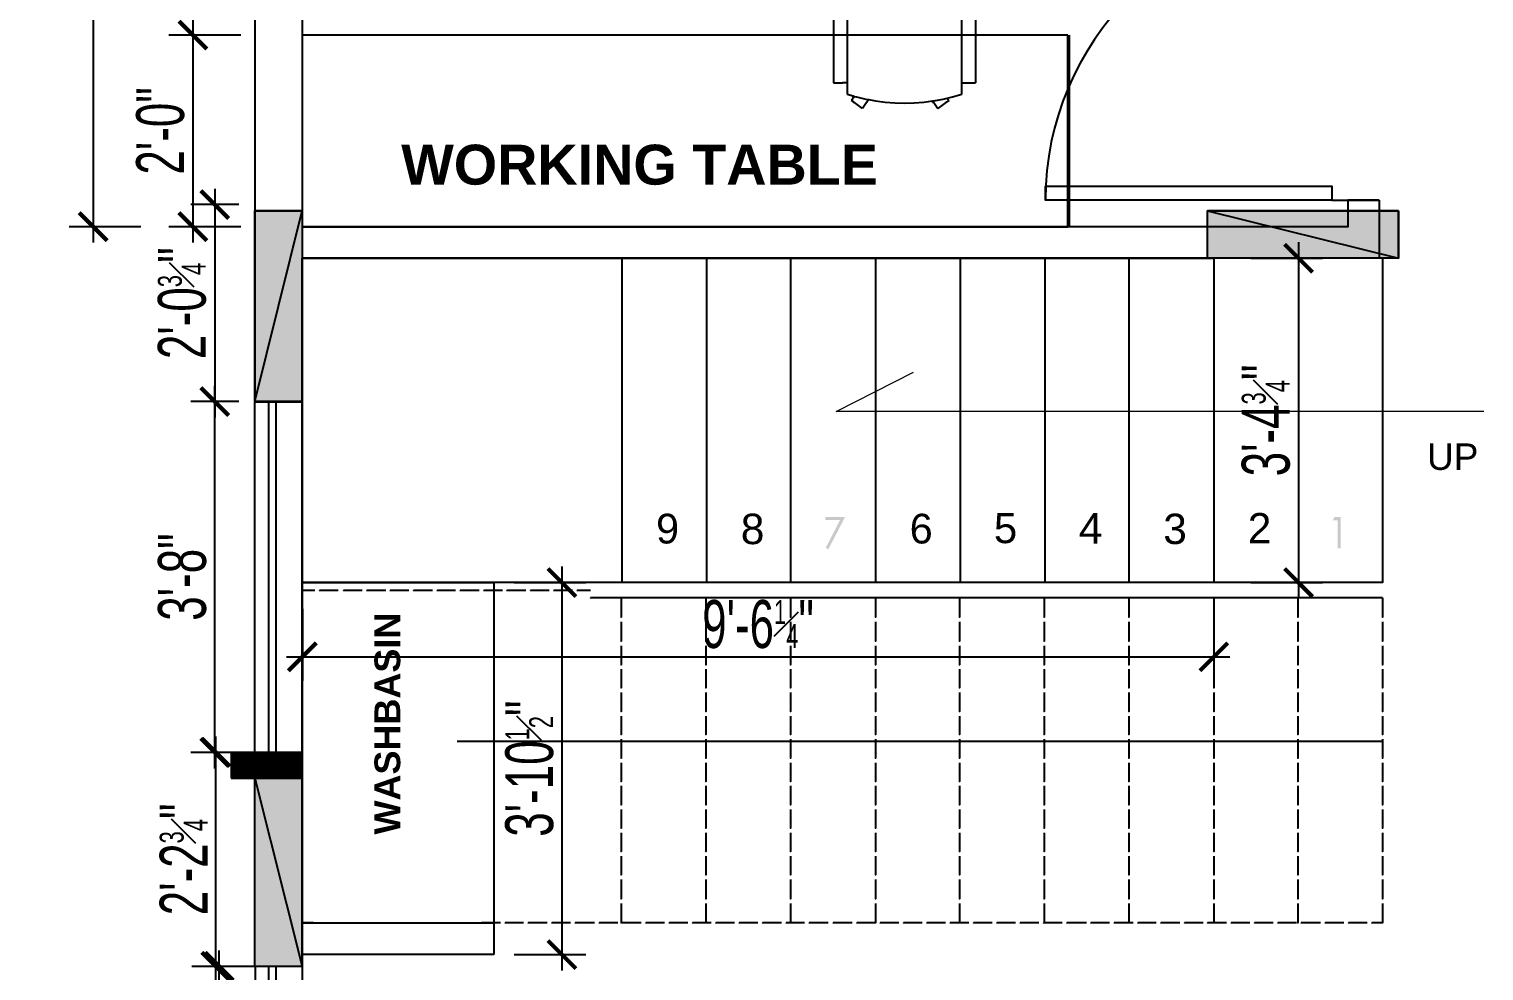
# Model space of a CAD drawing. Header units: feet. Extents: x 2272 to 4893, y 337 to 2916.
# Drawn here: x 2857.4 to 3039.7, y 2352.2 to 2470.2 of the extents above; entities that cross this region are included whole.
import ezdxf

# ---------------------------------------------------------------- set-up
doc = ezdxf.new("R2010")
doc.units = ezdxf.units.FT
doc.layers.add('A-hatch', color=251, linetype='Continuous', lineweight=0)
for name, color, linetype in [('BNE_COPPER PIPE', 3, 'Continuous'), ('Door', 15, 'Continuous'), ('Edges', 7, 'Continuous')]:
    doc.layers.add(name, color=color, linetype=linetype)
doc.styles.add('Arial$001', font='arial.ttf', dxfattribs={"height": 2.98458})
doc.styles.add('For DIM', font='ARIALN.TTF', dxfattribs={"width": 0.8})
doc.styles.get("Standard").update_dxf_attribs({"font": 'arial.ttf'})
doc.dimstyles.new('wor dim1', dxfattribs={"dimtxt": 6, "dimasz": 3.5, "dimexe": 3, "dimexo": 2, "dimgap": 1, "dimtad": 1, "dimzin": 3, "dimdsep": 46, "dimlunit": 4, "dimtxsty": 'For DIM', "dimblk1": 'ARCHTICK', "dimblk2": 'ARCHTICK', "dimsah": 1, "dimcen": 0.0625, "dimdle": 2, "dimclrd": 8, "dimclre": 8, "dimclrt": 4, "dimadec": 0, "dimazin": 0, "dimtfac": 0.5, "dimtofl": 0, "dimtmove": 2, "dimatfit": 3, "dimldrblk": 'ARCHTICK', "dimfxl": 6, "dimfxlon": 1, "dimfrac": 1, "dimtolj": 1, "dimtzin": 1, "dimlwe": -1, "dimarcsym": 0})

# ---------------------------------------------------------------- blocks, each defined once
blk = doc.blocks.new('_ARCHTICK')
at = {"color": 0, "linetype": 'ByBlock', "ltscale": 0.5, "const_width": 0.15}
blk.add_lwpolyline([(-0.5, -0.5), (0.5, 0.5)], dxfattribs=at)
blk = doc.blocks.new('*D56')
at = {"layer": 'BNE_COPPER PIPE', "color": 8, "ltscale": 2, "transparency": 16777216}
for p, q in [((2891.66, 2471.43), (2891.66, 2480.42)), ((2987.59, 2471.43), (2987.59, 2480.42))]:
    blk.add_line(p, q, dxfattribs=at)
at = {"layer": 'BNE_COPPER PIPE', "color": 8, "lineweight": -2, "ltscale": 2, "transparency": 16777216}
blk.add_line((2889.66, 2477.42), (2989.59, 2477.42), dxfattribs=at)
at = {"layer": 'Defpoints', "color": 0, "ltscale": 2, "transparency": 16777216}
for p in [(2987.59, 2477.42), (2891.66, 2469.43), (2987.59, 2469.43)]:
    blk.add_point(p, dxfattribs=at)
at = {"layer": 'BNE_COPPER PIPE', "color": 8, "lineweight": -2, "ltscale": 2, "transparency": 16777216, "xscale": 3.5, "yscale": 3.5, "zscale": 3.5, "rotation": 180}
blk.add_blockref('_ARCHTICK', (2891.66, 2477.42), dxfattribs=at)
at = {"layer": 'BNE_COPPER PIPE', "color": 8, "lineweight": -2, "ltscale": 2, "transparency": 16777216, "xscale": 3.5, "yscale": 3.5, "zscale": 3.5}
blk.add_blockref('_ARCHTICK', (2987.59, 2477.42), dxfattribs=at)
at = {"layer": 'BNE_COPPER PIPE', "color": 0, "lineweight": -3, "ltscale": 2, "transparency": 16777216, "insert": (2939.62, 2481.48), "char_height": 6, "attachment_point": 5, "style": 'For DIM'}
blk.add_mtext('\\A1;8\'-0"', dxfattribs=at)
blk = doc.blocks.new('ARCHTICK')
at = {"color": 0, "const_width": 0.15}
blk.add_lwpolyline([(-0.5, -0.5), (0.5, 0.5)], dxfattribs=at)
blk = doc.blocks.new('*D57')
at = {"layer": 'BNE_COPPER PIPE', "color": 8, "ltscale": 2, "transparency": 16777216}
for p, q in [((2891.66, 2397.54), (2891.66, 2388.54)), ((3005.88, 2397.54), (3005.88, 2388.54))]:
    blk.add_line(p, q, dxfattribs=at)
at = {"layer": 'BNE_COPPER PIPE', "color": 8, "lineweight": -2, "ltscale": 2, "transparency": 16777216}
blk.add_line((2889.66, 2391.54), (3007.88, 2391.54), dxfattribs=at)
at = {"layer": 'Defpoints', "color": 0, "ltscale": 2, "transparency": 16777216}
for p in [(2891.66, 2400.84), (3005.88, 2400.84), (3005.88, 2391.54)]:
    blk.add_point(p, dxfattribs=at)
at = {"layer": 'BNE_COPPER PIPE', "color": 8, "lineweight": -2, "ltscale": 2, "transparency": 16777216, "xscale": 3.5, "yscale": 3.5, "zscale": 3.5, "rotation": 180}
blk.add_blockref('_ARCHTICK', (2891.66, 2391.54), dxfattribs=at)
at = {"layer": 'BNE_COPPER PIPE', "color": 8, "lineweight": -2, "ltscale": 2, "transparency": 16777216, "xscale": 3.5, "yscale": 3.5, "zscale": 3.5}
blk.add_blockref('_ARCHTICK', (3005.88, 2391.54), dxfattribs=at)
at = {"layer": 'BNE_COPPER PIPE', "color": 0, "lineweight": -3, "ltscale": 2, "transparency": 16777216, "insert": (2948.77, 2395.61), "char_height": 6, "attachment_point": 5, "style": 'For DIM'}
blk.add_mtext('\\A1;9\'-6{\\H0.5x;\\S1#4;}"', dxfattribs=at)
blk = doc.blocks.new('*D58')
at = {"layer": 'BNE_COPPER PIPE', "color": 8, "lineweight": -2, "ltscale": 2, "transparency": 16777216}
blk.add_line((3016.5, 2443.48), (3016.5, 2398.84), dxfattribs=at)
at = {"layer": 'BNE_COPPER PIPE', "color": 8, "ltscale": 2, "transparency": 16777216}
for p, q in [((3010.5, 2441.48), (3019.5, 2441.48)), ((3010.5, 2400.84), (3019.5, 2400.84))]:
    blk.add_line(p, q, dxfattribs=at)
at = {"layer": 'Defpoints', "color": 0, "ltscale": 2, "transparency": 16777216}
for p in [(3005.88, 2441.48), (3005.88, 2400.84), (3016.5, 2400.84)]:
    blk.add_point(p, dxfattribs=at)
at = {"layer": 'BNE_COPPER PIPE', "color": 8, "lineweight": -2, "ltscale": 2, "transparency": 16777216, "xscale": 3.5, "yscale": 3.5, "zscale": 3.5}
for p, rotation in [((3016.5, 2441.48), 90), ((3016.5, 2400.84), 270)]:
    blk.add_blockref('_ARCHTICK', p, dxfattribs=dict(at, rotation=rotation))
at = {"layer": 'BNE_COPPER PIPE', "color": 0, "lineweight": -3, "ltscale": 2, "transparency": 16777216, "insert": (3012.42, 2421.16), "char_height": 6, "attachment_point": 5, "rotation": 90, "style": 'For DIM'}
blk.add_mtext('\\A1;3\'-4{\\H0.5x;\\S3#4;}"', dxfattribs=at)
blk = doc.blocks.new('*D59')
at = {"layer": 'BNE_COPPER PIPE', "color": 8, "lineweight": -2, "ltscale": 2, "transparency": 16777216}
blk.add_line((2924.19, 2402.84), (2924.19, 2352.24), dxfattribs=at)
at = {"layer": 'BNE_COPPER PIPE', "color": 8, "ltscale": 2, "transparency": 16777216}
for p, q in [((2918.19, 2400.84), (2927.19, 2400.84)), ((2918.19, 2354.24), (2927.19, 2354.24))]:
    blk.add_line(p, q, dxfattribs=at)
at = {"layer": 'Defpoints', "color": 0, "ltscale": 2, "transparency": 16777216}
for p in [(2915.66, 2400.84), (2915.66, 2354.24), (2924.19, 2354.24)]:
    blk.add_point(p, dxfattribs=at)
at = {"layer": 'BNE_COPPER PIPE', "color": 8, "lineweight": -2, "ltscale": 2, "transparency": 16777216, "xscale": 3.5, "yscale": 3.5, "zscale": 3.5}
for p, rotation in [((2924.19, 2400.84), 90), ((2924.19, 2354.24), 270)]:
    blk.add_blockref('_ARCHTICK', p, dxfattribs=dict(at, rotation=rotation))
at = {"layer": 'BNE_COPPER PIPE', "color": 0, "lineweight": -3, "ltscale": 2, "transparency": 16777216, "insert": (2920.13, 2377.54), "char_height": 6, "attachment_point": 5, "rotation": 90, "style": 'For DIM'}
blk.add_mtext('\\A1;3\'-10{\\H0.5x;\\S1#2;}"', dxfattribs=at)
blk = doc.blocks.new('*D66')
at = {"layer": 'BNE_COPPER PIPE', "color": 8, "lineweight": -2, "ltscale": 2, "transparency": 16777216}
blk.add_line((2877.94, 2471.43), (2877.94, 2443.43), dxfattribs=at)
at = {"layer": 'BNE_COPPER PIPE', "color": 8, "ltscale": 2, "transparency": 16777216}
for p, q in [((2883.94, 2469.43), (2874.94, 2469.43)), ((2883.94, 2445.43), (2874.94, 2445.43))]:
    blk.add_line(p, q, dxfattribs=at)
at = {"layer": 'Defpoints', "color": 0, "ltscale": 2, "transparency": 16777216}
for p in [(2891.66, 2469.43), (2877.94, 2445.43), (2891.66, 2445.43)]:
    blk.add_point(p, dxfattribs=at)
at = {"layer": 'BNE_COPPER PIPE', "color": 8, "lineweight": -2, "ltscale": 2, "transparency": 16777216, "xscale": 3.5, "yscale": 3.5, "zscale": 3.5}
for p, rotation in [((2877.94, 2469.43), 90), ((2877.94, 2445.43), 270)]:
    blk.add_blockref('_ARCHTICK', p, dxfattribs=dict(at, rotation=rotation))
at = {"layer": 'BNE_COPPER PIPE', "color": 0, "ltscale": 2, "transparency": 16777216, "insert": (2873.88, 2457.43), "char_height": 6, "attachment_point": 5, "rotation": 90, "style": 'For DIM'}
blk.add_mtext('\\A1;2\'-0"', dxfattribs=at)
blk = doc.blocks.new('*D72')
at = {"layer": 'BNE_COPPER PIPE', "color": 8, "lineweight": -2, "ltscale": 2, "transparency": 16777216}
blk.add_line((2865.44, 2577.2), (2865.44, 2443.43), dxfattribs=at)
at = {"layer": 'BNE_COPPER PIPE', "color": 8, "ltscale": 2, "transparency": 16777216}
for p, q in [((2871.44, 2575.2), (2862.44, 2575.2)), ((2871.44, 2445.43), (2862.44, 2445.43))]:
    blk.add_line(p, q, dxfattribs=at)
at = {"layer": 'Defpoints', "color": 0, "ltscale": 2, "transparency": 16777216}
for p in [(2891.72, 2575.2), (2865.44, 2445.43), (2891.66, 2445.43)]:
    blk.add_point(p, dxfattribs=at)
at = {"layer": 'BNE_COPPER PIPE', "color": 8, "lineweight": -2, "ltscale": 2, "transparency": 16777216, "xscale": 3.5, "yscale": 3.5, "zscale": 3.5}
for p, rotation in [((2865.44, 2575.2), 90), ((2865.44, 2445.43), 270)]:
    blk.add_blockref('_ARCHTICK', p, dxfattribs=dict(at, rotation=rotation))
at = {"layer": 'BNE_COPPER PIPE', "color": 0, "ltscale": 2, "transparency": 16777216, "insert": (2861.36, 2510.32), "char_height": 6, "attachment_point": 5, "rotation": 90, "style": 'For DIM'}
blk.add_mtext('\\A1;10\'-9{\\H0.5x;\\S3#4;}"', dxfattribs=at)
blk = doc.blocks.new('*D81')
at = {"layer": 'BNE_COPPER PIPE', "color": 8, "lineweight": -2, "ltscale": 2, "transparency": 16777216}
blk.add_line((2881.24, 2302.78), (2881.24, 2354.76), dxfattribs=at)
at = {"layer": 'BNE_COPPER PIPE', "color": 8, "ltscale": 2, "transparency": 16777216}
for p, q in [((2887.24, 2352.76), (2878.24, 2352.76)), ((2887.24, 2304.78), (2878.24, 2304.78))]:
    blk.add_line(p, q, dxfattribs=at)
at = {"layer": 'Defpoints', "color": 0, "ltscale": 2, "transparency": 16777216}
for p in [(2881.24, 2352.76), (2891.66, 2352.76), (2891.66, 2304.78)]:
    blk.add_point(p, dxfattribs=at)
at = {"layer": 'BNE_COPPER PIPE', "color": 8, "lineweight": -2, "ltscale": 2, "transparency": 16777216, "xscale": 3.5, "yscale": 3.5, "zscale": 3.5}
for p, rotation in [((2881.24, 2352.76), 90), ((2881.24, 2304.78), 270)]:
    blk.add_blockref('_ARCHTICK', p, dxfattribs=dict(at, rotation=rotation))
at = {"layer": 'BNE_COPPER PIPE', "color": 0, "ltscale": 2, "transparency": 16777216, "insert": (2877.18, 2328.77), "char_height": 6, "attachment_point": 5, "rotation": 90, "style": 'For DIM'}
blk.add_mtext('\\A1;4\'-0"', dxfattribs=at)
blk = doc.blocks.new('*D82')
at = {"layer": 'BNE_COPPER PIPE', "color": 8, "lineweight": -2, "ltscale": 2, "transparency": 16777216}
blk.add_line((2880.82, 2350.76), (2880.82, 2381.57), dxfattribs=at)
at = {"layer": 'BNE_COPPER PIPE', "color": 8, "ltscale": 2, "transparency": 16777216}
for p, q in [((2883.71, 2379.57), (2877.82, 2379.57)), ((2883.71, 2352.76), (2877.82, 2352.76))]:
    blk.add_line(p, q, dxfattribs=at)
at = {"layer": 'Defpoints', "color": 0, "ltscale": 2, "transparency": 16777216}
for p in [(2880.82, 2379.57), (2885.71, 2379.57), (2885.71, 2352.76)]:
    blk.add_point(p, dxfattribs=at)
at = {"layer": 'BNE_COPPER PIPE', "color": 8, "lineweight": -2, "ltscale": 2, "transparency": 16777216, "xscale": 3.5, "yscale": 3.5, "zscale": 3.5}
for p, rotation in [((2880.82, 2379.57), 90), ((2880.82, 2352.76), 270)]:
    blk.add_blockref('_ARCHTICK', p, dxfattribs=dict(at, rotation=rotation))
at = {"layer": 'BNE_COPPER PIPE', "color": 0, "ltscale": 2, "transparency": 16777216, "insert": (2876.79, 2366.17), "char_height": 6, "attachment_point": 5, "rotation": 90, "style": 'For DIM'}
blk.add_mtext('\\A1;2\'-2{\\H0.5x;\\S3#4;}"', dxfattribs=at)
blk = doc.blocks.new('*D83')
at = {"layer": 'BNE_COPPER PIPE', "color": 8, "lineweight": -2, "ltscale": 2, "transparency": 16777216}
blk.add_line((2880.68, 2377.57), (2880.68, 2425.51), dxfattribs=at)
at = {"layer": 'BNE_COPPER PIPE', "color": 8, "ltscale": 2, "transparency": 16777216}
for p, q in [((2883.71, 2423.51), (2877.68, 2423.51)), ((2883.71, 2379.57), (2877.68, 2379.57))]:
    blk.add_line(p, q, dxfattribs=at)
at = {"layer": 'Defpoints', "color": 0, "ltscale": 2, "transparency": 16777216}
for p in [(2880.68, 2423.51), (2885.71, 2423.51), (2885.71, 2379.57)]:
    blk.add_point(p, dxfattribs=at)
at = {"layer": 'BNE_COPPER PIPE', "color": 8, "lineweight": -2, "ltscale": 2, "transparency": 16777216, "xscale": 3.5, "yscale": 3.5, "zscale": 3.5}
for p, rotation in [((2880.68, 2423.51), 90), ((2880.68, 2379.57), 270)]:
    blk.add_blockref('_ARCHTICK', p, dxfattribs=dict(at, rotation=rotation))
at = {"layer": 'BNE_COPPER PIPE', "color": 0, "ltscale": 2, "transparency": 16777216, "insert": (2876.62, 2401.54), "char_height": 6, "attachment_point": 5, "rotation": 90, "style": 'For DIM'}
blk.add_mtext('\\A1;3\'-8"', dxfattribs=at)
blk = doc.blocks.new('*D84')
at = {"layer": 'BNE_COPPER PIPE', "color": 8, "lineweight": -2, "ltscale": 2, "transparency": 16777216}
blk.add_line((2880.68, 2450.19), (2880.68, 2421.51), dxfattribs=at)
at = {"layer": 'BNE_COPPER PIPE', "color": 8, "ltscale": 2, "transparency": 16777216}
for p, q in [((2883.71, 2448.19), (2877.68, 2448.19)), ((2883.71, 2423.51), (2877.68, 2423.51))]:
    blk.add_line(p, q, dxfattribs=at)
at = {"layer": 'Defpoints', "color": 0, "ltscale": 2, "transparency": 16777216}
for p in [(2885.71, 2448.19), (2880.68, 2423.51), (2885.71, 2423.51)]:
    blk.add_point(p, dxfattribs=at)
at = {"layer": 'BNE_COPPER PIPE', "color": 8, "lineweight": -2, "ltscale": 2, "transparency": 16777216, "xscale": 3.5, "yscale": 3.5, "zscale": 3.5}
for p, rotation in [((2880.68, 2448.19), 90), ((2880.68, 2423.51), 270)]:
    blk.add_blockref('_ARCHTICK', p, dxfattribs=dict(at, rotation=rotation))
at = {"layer": 'BNE_COPPER PIPE', "color": 0, "ltscale": 2, "transparency": 16777216, "insert": (2876.6, 2435.85), "char_height": 6, "attachment_point": 5, "rotation": 90, "style": 'For DIM'}
blk.add_mtext('\\A1;2\'-0{\\H0.5x;\\S3#4;}"', dxfattribs=at)
blk = doc.blocks.new('Office Chair pl')
at = {"layer": 'Edges'}
for p, q in [((43.6, 69.73), (47.76, 69.85)), ((47.76, 69.85), (51.93, 69.95)), ((51.93, 69.95), (56.1, 70.01)), ((56.1, 70.01), (60.27, 70.05)), ((60.27, 70.05), (64.44, 70.07)), ((64.44, 70.07), (68.61, 70.05)), ((68.61, 70.05), (72.79, 70.01)), ((72.79, 70.01), (76.96, 69.95)), ((76.96, 69.95), (81.12, 69.85)), ((81.12, 69.85), (85.28, 69.73)), ((39.44, 69.58), (43.6, 69.73)), ((39.44, 62.32), (39.44, 69.58)), ((85.28, 69.73), (89.44, 69.58)), ((89.44, 62.32), (89.44, 69.58)), ((39.44, 62.32), (43.6, 62.46)), ((39.44, 62.32), (39.44, 54.06)), ((43.6, 62.46), (47.76, 62.59)), ((47.76, 62.59), (51.93, 62.68)), ((51.93, 62.68), (56.1, 62.75)), ((56.1, 62.75), (60.27, 62.79)), ((60.27, 62.79), (64.44, 62.8)), ((64.44, 62.8), (68.61, 62.79)), ((68.61, 62.79), (72.79, 62.75)), ((72.79, 62.75), (76.96, 62.68)), ((76.96, 62.68), (81.12, 62.59)), ((81.12, 62.59), (85.28, 62.46)), ((85.28, 62.46), (89.44, 62.32)), ((89.44, 54.06), (89.44, 62.32)), ((37.44, 54.02), (33.44, 54.02)), ((33.44, 54.02), (33.44, 43.81)), ((37.44, 54.06), (37.44, 54.02)), ((39.44, 54.06), (37.44, 54.06)), ((39.44, 54.02), (37.44, 54.02)), ((39.44, 54.06), (39.44, 54.02)), ((39.44, 51.01), (39.44, 54.02)), ((39.44, 51.01), (89.44, 51.01)), ((39.44, 51.01), (39.44, 14.02)), ((89.44, 54.02), (89.44, 54.06)), ((89.44, 54.06), (91.44, 54.06)), ((89.44, 54.02), (91.44, 54.02)), ((89.44, 51.01), (89.44, 54.02)), ((89.44, 14.02), (89.44, 51.01)), ((91.44, 54.02), (91.44, 54.06)), ((91.44, 54.02), (95.44, 54.02)), ((95.44, 54.02), (95.44, 14.02)), ((33.44, 43.81), (33.44, 43.06)), ((33.44, 43.06), (33.44, 36.88)), ((33.44, 36.88), (33.44, 14.02)), ((33.44, 14.02), (37.44, 14.02)), ((37.44, 14.02), (37.44, 13.99)), ((39.44, 14.02), (37.44, 14.02)), ((39.44, 13.99), (37.44, 13.99)), ((39.44, 14.02), (39.44, 13.99)), ((39.44, 13.99), (39.44, 9.02)), ((89.44, 14.02), (91.44, 14.02)), ((89.44, 13.99), (89.44, 14.02)), ((89.44, 9.02), (89.44, 13.99)), ((89.44, 13.99), (91.44, 13.99)), ((91.44, 14.02), (91.44, 13.99)), ((91.44, 14.02), (95.44, 14.02)), ((39.44, 9.02), (42.05, 8.28)), ((42.05, 7.28), (41.35, 6.32)), ((42.05, 8.28), (42.65, 8.11)), ((42.05, 7.28), (42.05, 8.28)), ((42.65, 8.11), (42.05, 7.28)), ((42.65, 8.11), (43.51, 7.86)), ((43.51, 7.86), (47.63, 6.91)), ((47.63, 6.91), (48.88, 6.69)), ((48.88, 6.69), (48.05, 5.54)), ((48.88, 6.69), (51.8, 6.17)), ((77.09, 6.17), (81.25, 6.91)), ((81.25, 6.91), (83.04, 7.33)), ((83.04, 7.33), (85.37, 7.86)), ((83.04, 7.33), (83.77, 6.32)), ((85.37, 7.86), (89.44, 9.02)), ((42.05, 5.8), (41.35, 6.32)), ((42.65, 5.37), (42.05, 5.8)), ((42.05, 5.8), (42.05, 5.37)), ((42.65, 5.37), (42.05, 5.37)), ((46.1, 2.86), (42.65, 5.37)), ((47.92, 5.37), (46.1, 2.86)), ((48.05, 5.54), (47.92, 5.37)), ((48.05, 5.37), (47.92, 5.37)), ((48.05, 5.54), (48.05, 5.37)), ((51.8, 6.17), (55.99, 5.64)), ((55.99, 5.64), (60.21, 5.32)), ((60.21, 5.32), (64.44, 5.21)), ((64.44, 5.21), (68.67, 5.32)), ((68.67, 5.32), (72.89, 5.64)), ((72.89, 5.64), (76.65, 6.11)), ((76.65, 6.11), (77.09, 6.17)), ((76.65, 6.11), (76.69, 6.06)), ((76.69, 6.06), (77.2, 5.37)), ((76.69, 6.06), (76.69, 5.37)), ((77.2, 5.37), (76.69, 5.37)), ((77.2, 5.37), (79.02, 2.86)), ((82.47, 5.37), (79.02, 2.86)), ((82.69, 5.53), (82.47, 5.37)), ((82.69, 5.37), (82.47, 5.37)), ((83.77, 6.32), (82.69, 5.53)), ((82.69, 5.53), (82.69, 5.37))]:
    blk.add_line(p, q, dxfattribs=at)

msp = doc.modelspace()

# ---------------------------------------------------------------- hatches: boundary and pattern name
at = {"true_color": 0x4d4d4d, "transparency": 33554687}
h = msp.add_hatch(color=251, dxfattribs=at)
h.paths.add_polyline_path([(2885.713, 2447.422), (2885.713, 2423.511), (2891.658, 2447.422)])
h.paths.add_polyline_path([(2885.713, 2423.511), (2891.658, 2447.422), (2891.658, 2423.511)])
h = msp.add_hatch(color=251, dxfattribs=at)
h.paths.add_polyline_path([(3029.043, 2447.422), (3005.1, 2447.422), (3029.043, 2441.477)])
h.paths.add_polyline_path([(3005.1, 2447.422), (3029.043, 2441.477), (3005.1, 2441.477)])
at = {"true_color": 0x000007, "transparency": 33554687}
for points in [[(2957.182, 2409.041), (2959.664, 2409.041), (2957.574, 2405.024), (2957.247, 2405.187), (2959.044, 2408.682), (2957.182, 2408.682)], [(3021.008, 2409.041), (3021.792, 2409.041), (3021.792, 2405.122), (3021.4, 2405.122), (3021.4, 2408.649), (3020.779, 2408.649)]]:
    msp.add_hatch(color=7, dxfattribs=at).paths.add_polyline_path(points)
at = {"true_color": 0x4d4d4d, "transparency": 33554687}
h = msp.add_hatch(color=251, dxfattribs=at)
h.paths.add_polyline_path([(2891.658, 2376.344), (2885.713, 2376.344), (2891.658, 2352.761)])
h.paths.add_polyline_path([(2885.713, 2376.344), (2891.658, 2352.761), (2885.713, 2352.761)])
at = {"layer": 'A-hatch', "ltscale": 2, "true_color": 0xf8d731, "transparency": 33554687}
h = msp.add_hatch(dxfattribs=at)
h.set_pattern_fill('ANSI31', color=40)
h.set_pattern_definition([(45, (-24857.4648, 116440.76999), (-0.08838834765, 0.08838834765), [])])
h.paths.add_polyline_path([(2882.738, 2376.344), (2891.658, 2376.344), (2891.658, 2379.57), (2882.738, 2379.57)])

# ---------------------------------------------------------------- linework, layer by layer
at = {"color": 253, "linetype": 'Continuous', "lineweight": -2, "true_color": 0x999999, "transparency": 33554687}
for points in [[(2885.713, 2472.932), (2885.713, 2423.446), (2885.713, 2423.446)], [(2891.658, 2472.932), (2891.658, 2445.429), (2891.658, 2445.429)], [(3020.681, 2448.761), (3026.593, 2448.761), (3026.593, 2448.761)], [(3026.593, 2448.761), (3022.674, 2448.761), (3022.674, 2448.761)], [(3022.674, 2448.761), (3022.674, 2445.429), (3022.674, 2445.429)], [(3026.593, 2448.761), (3026.593, 2441.477), (3026.593, 2441.477)], [(3022.674, 2445.429), (2891.658, 2445.429), (2891.658, 2445.429)], [(2891.658, 2441.477), (2891.658, 2423.446), (2891.658, 2423.446)], [(3026.593, 2441.477), (2891.658, 2441.477), (2891.658, 2441.477)], [(2931.704, 2441.477), (2931.704, 2400.843), (2931.704, 2400.843)], [(2942.32, 2441.477), (2942.32, 2400.843), (2942.32, 2400.843)], [(2952.838, 2441.477), (2952.838, 2400.843), (2952.838, 2400.843)], [(2963.486, 2441.477), (2963.486, 2400.843), (2963.486, 2400.843)], [(2974.102, 2441.477), (2974.102, 2400.843), (2974.102, 2400.843)], [(2984.718, 2441.477), (2984.718, 2400.843), (2984.718, 2400.843)], [(2995.236, 2441.477), (2995.236, 2400.843), (2995.236, 2400.843)], [(3005.884, 2441.477), (3005.884, 2400.843), (3005.884, 2400.843)], [(3016.5, 2441.477), (3016.5, 2400.843), (3016.5, 2400.843)], [(3027.018, 2441.477), (3027.018, 2400.843), (3027.018, 2400.843)], [(2885.713, 2376.344), (2885.713, 2423.446), (2885.713, 2423.446)], [(2887.477, 2376.344), (2887.477, 2423.446), (2887.477, 2423.446)], [(2888.391, 2376.344), (2888.391, 2423.446), (2888.391, 2423.446)], [(2891.658, 2423.446), (2891.658, 2376.344), (2891.658, 2376.344)], [(2893.226, 2399.863), (2891.658, 2399.863), (2891.658, 2399.863)], [(2896.165, 2399.863), (2893.814, 2399.863), (2893.814, 2399.863)], [(2899.17, 2399.863), (2896.819, 2399.863), (2896.819, 2399.863)], [(2902.11, 2399.863), (2899.758, 2399.863), (2899.758, 2399.863)], [(2905.017, 2399.863), (2902.666, 2399.863), (2902.666, 2399.863)], [(2907.957, 2399.863), (2905.605, 2399.863), (2905.605, 2399.863)], [(2910.864, 2399.863), (2908.545, 2399.863), (2908.545, 2399.863)], [(2913.804, 2399.863), (2911.452, 2399.863), (2911.452, 2399.863)], [(2916.744, 2399.863), (2914.392, 2399.863), (2914.392, 2399.863)], [(2919.651, 2399.863), (2917.299, 2399.863), (2917.299, 2399.863)], [(2922.591, 2399.863), (2920.239, 2399.863), (2920.239, 2399.863)], [(2925.498, 2399.863), (2923.179, 2399.863), (2923.179, 2399.863)], [(2927.752, 2399.863), (2926.086, 2399.863), (2926.086, 2399.863)], [(3027.018, 2400.843), (2931.704, 2400.843), (2931.704, 2400.843)], [(3027.018, 2398.915), (2927.752, 2398.915), (2927.752, 2398.915)], [(2931.606, 2398.915), (2931.606, 2396.498), (2931.606, 2396.498)], [(2942.222, 2398.915), (2942.222, 2396.498), (2942.222, 2396.498)], [(2952.838, 2398.915), (2952.838, 2396.498), (2952.838, 2396.498)], [(2963.486, 2398.915), (2963.486, 2396.498), (2963.486, 2396.498)], [(2974.004, 2398.915), (2974.004, 2396.498), (2974.004, 2396.498)], [(2984.62, 2398.915), (2984.62, 2396.498), (2984.62, 2396.498)], [(2995.236, 2398.915), (2995.236, 2396.498), (2995.236, 2396.498)], [(3005.884, 2398.915), (3005.884, 2396.498), (3005.884, 2396.498)], [(3016.402, 2398.915), (3016.402, 2396.498), (3016.402, 2396.498)], [(3027.018, 2398.915), (3027.018, 2396.498), (3027.018, 2396.498)], [(2931.606, 2395.91), (2931.606, 2393.493), (2931.606, 2393.493)], [(2942.222, 2395.91), (2942.222, 2393.493), (2942.222, 2393.493)], [(2952.838, 2395.91), (2952.838, 2393.493), (2952.838, 2393.493)], [(2963.486, 2395.91), (2963.486, 2393.493), (2963.486, 2393.493)], [(2974.004, 2395.91), (2974.004, 2393.493), (2974.004, 2393.493)], [(2984.62, 2395.91), (2984.62, 2393.493), (2984.62, 2393.493)], [(2995.236, 2395.91), (2995.236, 2393.493), (2995.236, 2393.493)], [(3005.884, 2395.91), (3005.884, 2393.493), (3005.884, 2393.493)], [(3016.402, 2395.91), (3016.402, 2393.493), (3016.402, 2393.493)], [(3027.018, 2395.91), (3027.018, 2393.493), (3027.018, 2393.493)], [(2931.606, 2392.905), (2931.606, 2390.553), (2931.606, 2390.553)], [(2942.222, 2392.905), (2942.222, 2390.553), (2942.222, 2390.553)], [(2952.838, 2392.905), (2952.838, 2390.553), (2952.838, 2390.553)], [(2963.486, 2392.905), (2963.486, 2390.553), (2963.486, 2390.553)], [(2974.004, 2392.905), (2974.004, 2390.553), (2974.004, 2390.553)], [(2984.62, 2392.905), (2984.62, 2390.553), (2984.62, 2390.553)], [(2995.236, 2392.905), (2995.236, 2390.553), (2995.236, 2390.553)], [(3005.884, 2392.905), (3005.884, 2390.553), (3005.884, 2390.553)], [(3016.402, 2392.905), (3016.402, 2390.553), (3016.402, 2390.553)], [(3027.018, 2392.905), (3027.018, 2390.553), (3027.018, 2390.553)], [(2931.606, 2389.998), (2931.606, 2387.646), (2931.606, 2387.646)], [(2942.222, 2389.998), (2942.222, 2387.646), (2942.222, 2387.646)], [(2952.838, 2389.998), (2952.838, 2387.646), (2952.838, 2387.646)], [(2963.486, 2389.998), (2963.486, 2387.646), (2963.486, 2387.646)], [(2974.004, 2389.998), (2974.004, 2387.646), (2974.004, 2387.646)], [(2984.62, 2389.998), (2984.62, 2387.646), (2984.62, 2387.646)], [(2995.236, 2389.998), (2995.236, 2387.646), (2995.236, 2387.646)], [(3005.884, 2389.998), (3005.884, 2387.646), (3005.884, 2387.646)], [(3016.402, 2389.998), (3016.402, 2387.646), (3016.402, 2387.646)], [(3027.018, 2389.998), (3027.018, 2387.646), (3027.018, 2387.646)], [(2931.606, 2387.058), (2931.606, 2384.706), (2931.606, 2384.706)], [(2942.222, 2387.058), (2942.222, 2384.706), (2942.222, 2384.706)], [(2952.838, 2387.058), (2952.838, 2384.706), (2952.838, 2384.706)], [(2963.486, 2387.058), (2963.486, 2384.706), (2963.486, 2384.706)], [(2974.004, 2387.058), (2974.004, 2384.706), (2974.004, 2384.706)], [(2984.62, 2387.058), (2984.62, 2384.706), (2984.62, 2384.706)], [(2995.236, 2387.058), (2995.236, 2384.706), (2995.236, 2384.706)], [(3005.884, 2387.058), (3005.884, 2384.706), (3005.884, 2384.706)], [(3016.402, 2387.058), (3016.402, 2384.706), (3016.402, 2384.706)], [(3027.018, 2387.058), (3027.018, 2384.706), (3027.018, 2384.706)], [(2931.606, 2384.118), (2931.606, 2381.799), (2931.606, 2381.799)], [(2942.222, 2384.118), (2942.222, 2381.799), (2942.222, 2381.799)], [(2952.838, 2384.118), (2952.838, 2381.799), (2952.838, 2381.799)], [(2963.486, 2384.118), (2963.486, 2381.799), (2963.486, 2381.799)], [(2974.004, 2384.118), (2974.004, 2381.799), (2974.004, 2381.799)], [(2984.62, 2384.118), (2984.62, 2381.799), (2984.62, 2381.799)], [(2995.236, 2384.118), (2995.236, 2381.799), (2995.236, 2381.799)], [(3005.884, 2384.118), (3005.884, 2381.799), (3005.884, 2381.799)], [(3016.402, 2384.118), (3016.402, 2381.799), (3016.402, 2381.799)], [(3027.018, 2384.118), (3027.018, 2381.799), (3027.018, 2381.799)], [(3027.018, 2380.915), (2911.066, 2380.915)], [(2931.606, 2381.211), (2931.606, 2378.86), (2931.606, 2378.86)], [(2942.222, 2381.211), (2942.222, 2378.86), (2942.222, 2378.86)], [(2952.838, 2381.211), (2952.838, 2378.86), (2952.838, 2378.86)], [(2963.486, 2381.211), (2963.486, 2378.86), (2963.486, 2378.86)], [(2974.004, 2381.211), (2974.004, 2378.86), (2974.004, 2378.86)], [(2984.62, 2381.211), (2984.62, 2378.86), (2984.62, 2378.86)], [(2995.236, 2381.211), (2995.236, 2378.86), (2995.236, 2378.86)], [(3005.884, 2381.211), (3005.884, 2378.86), (3005.884, 2378.86)], [(3016.402, 2381.211), (3016.402, 2378.86), (3016.402, 2378.86)], [(3027.018, 2381.211), (3027.018, 2378.86), (3027.018, 2378.86)], [(2931.606, 2378.272), (2931.606, 2375.92), (2931.606, 2375.92)], [(2942.222, 2378.272), (2942.222, 2375.92), (2942.222, 2375.92)], [(2952.838, 2378.272), (2952.838, 2375.92), (2952.838, 2375.92)], [(2963.486, 2378.272), (2963.486, 2375.92), (2963.486, 2375.92)], [(2974.004, 2378.272), (2974.004, 2375.92), (2974.004, 2375.92)], [(2984.62, 2378.272), (2984.62, 2375.92), (2984.62, 2375.92)], [(2995.236, 2378.272), (2995.236, 2375.92), (2995.236, 2375.92)], [(3005.884, 2378.272), (3005.884, 2375.92), (3005.884, 2375.92)], [(3016.402, 2378.272), (3016.402, 2375.92), (3016.402, 2375.92)], [(3027.018, 2378.272), (3027.018, 2375.92), (3027.018, 2375.92)], [(2931.606, 2375.364), (2931.606, 2373.013), (2931.606, 2373.013)], [(2942.222, 2375.364), (2942.222, 2373.013), (2942.222, 2373.013)], [(2952.838, 2375.364), (2952.838, 2373.013), (2952.838, 2373.013)], [(2963.486, 2375.364), (2963.486, 2373.013), (2963.486, 2373.013)], [(2974.004, 2375.364), (2974.004, 2373.013), (2974.004, 2373.013)], [(2984.62, 2375.364), (2984.62, 2373.013), (2984.62, 2373.013)], [(2995.236, 2375.364), (2995.236, 2373.013), (2995.236, 2373.013)], [(3005.884, 2375.364), (3005.884, 2373.013), (3005.884, 2373.013)], [(3016.402, 2375.364), (3016.402, 2373.013), (3016.402, 2373.013)], [(3027.018, 2375.364), (3027.018, 2373.013), (3027.018, 2373.013)], [(2931.606, 2372.425), (2931.606, 2370.073), (2931.606, 2370.073)], [(2942.222, 2372.425), (2942.222, 2370.073), (2942.222, 2370.073)], [(2952.838, 2372.425), (2952.838, 2370.073), (2952.838, 2370.073)], [(2963.486, 2372.425), (2963.486, 2370.073), (2963.486, 2370.073)], [(2974.004, 2372.425), (2974.004, 2370.073), (2974.004, 2370.073)], [(2984.62, 2372.425), (2984.62, 2370.073), (2984.62, 2370.073)], [(2995.236, 2372.425), (2995.236, 2370.073), (2995.236, 2370.073)], [(3005.884, 2372.425), (3005.884, 2370.073), (3005.884, 2370.073)], [(3016.402, 2372.425), (3016.402, 2370.073), (3016.402, 2370.073)], [(3027.018, 2372.425), (3027.018, 2370.073), (3027.018, 2370.073)], [(2931.606, 2369.485), (2931.606, 2367.166), (2931.606, 2367.166)], [(2942.222, 2369.485), (2942.222, 2367.166), (2942.222, 2367.166)], [(2952.838, 2369.485), (2952.838, 2367.166), (2952.838, 2367.166)], [(2963.486, 2369.485), (2963.486, 2367.166), (2963.486, 2367.166)], [(2974.004, 2369.485), (2974.004, 2367.166), (2974.004, 2367.166)], [(2984.62, 2369.485), (2984.62, 2367.166), (2984.62, 2367.166)], [(2995.236, 2369.485), (2995.236, 2367.166), (2995.236, 2367.166)], [(3005.884, 2369.485), (3005.884, 2367.166), (3005.884, 2367.166)], [(3016.402, 2369.485), (3016.402, 2367.166), (3016.402, 2367.166)], [(3027.018, 2369.485), (3027.018, 2367.166), (3027.018, 2367.166)], [(2931.606, 2366.578), (2931.606, 2364.226), (2931.606, 2364.226)], [(2942.222, 2366.578), (2942.222, 2364.226), (2942.222, 2364.226)], [(2952.838, 2366.578), (2952.838, 2364.226), (2952.838, 2364.226)], [(2963.486, 2366.578), (2963.486, 2364.226), (2963.486, 2364.226)], [(2974.004, 2366.578), (2974.004, 2364.226), (2974.004, 2364.226)], [(2984.62, 2366.578), (2984.62, 2364.226), (2984.62, 2364.226)], [(2995.236, 2366.578), (2995.236, 2364.226), (2995.236, 2364.226)], [(3005.884, 2366.578), (3005.884, 2364.226), (3005.884, 2364.226)], [(3016.402, 2366.578), (3016.402, 2364.226), (3016.402, 2364.226)], [(3027.018, 2366.578), (3027.018, 2364.226), (3027.018, 2364.226)], [(2931.606, 2363.638), (2931.606, 2361.221), (2931.606, 2361.221)], [(2942.222, 2363.638), (2942.222, 2361.221), (2942.222, 2361.221)], [(2952.838, 2363.638), (2952.838, 2361.221), (2952.838, 2361.221)], [(2963.486, 2363.638), (2963.486, 2361.221), (2963.486, 2361.221)], [(2974.004, 2363.638), (2974.004, 2361.221), (2974.004, 2361.221)], [(2984.62, 2363.638), (2984.62, 2361.221), (2984.62, 2361.221)], [(2995.236, 2363.638), (2995.236, 2361.221), (2995.236, 2361.221)], [(3005.884, 2363.638), (3005.884, 2361.221), (3005.884, 2361.221)], [(3016.402, 2363.638), (3016.402, 2361.221), (3016.402, 2361.221)], [(3027.018, 2363.638), (3027.018, 2361.221), (3027.018, 2361.221)], [(2931.606, 2360.633), (2931.606, 2358.216), (2931.606, 2358.216)], [(2942.222, 2360.633), (2942.222, 2358.216), (2942.222, 2358.216)], [(2952.838, 2360.633), (2952.838, 2358.216), (2952.838, 2358.216)], [(2963.486, 2360.633), (2963.486, 2358.216), (2963.486, 2358.216)], [(2974.004, 2360.633), (2974.004, 2358.216), (2974.004, 2358.216)], [(2984.62, 2360.633), (2984.62, 2358.216), (2984.62, 2358.216)], [(2995.236, 2360.633), (2995.236, 2358.216), (2995.236, 2358.216)], [(3005.884, 2360.633), (3005.884, 2358.216), (3005.884, 2358.216)], [(3016.402, 2360.633), (3016.402, 2358.216), (3016.402, 2358.216)], [(3027.018, 2360.633), (3027.018, 2358.216), (3027.018, 2358.216)], [(2892.997, 2358.216), (2891.658, 2358.216), (2891.658, 2358.216)], [(2916.482, 2358.216), (2914.131, 2358.216), (2914.131, 2358.216)], [(2919.39, 2358.216), (2917.07, 2358.216), (2917.07, 2358.216)], [(2922.329, 2358.216), (2919.978, 2358.216), (2919.978, 2358.216)], [(2925.269, 2358.216), (2922.917, 2358.216), (2922.917, 2358.216)], [(2928.274, 2358.216), (2925.857, 2358.216), (2925.857, 2358.216)], [(2931.181, 2358.216), (2928.862, 2358.216), (2928.862, 2358.216)], [(2934.121, 2358.216), (2931.769, 2358.216), (2931.769, 2358.216)], [(2937.061, 2358.216), (2934.709, 2358.216), (2934.709, 2358.216)], [(2939.968, 2358.216), (2937.649, 2358.216), (2937.649, 2358.216)], [(2942.908, 2358.216), (2940.556, 2358.216), (2940.556, 2358.216)], [(2945.815, 2358.216), (2943.496, 2358.216), (2943.496, 2358.216)], [(2948.755, 2358.216), (2946.403, 2358.216), (2946.403, 2358.216)], [(2951.694, 2358.216), (2949.343, 2358.216), (2949.343, 2358.216)], [(2954.602, 2358.216), (2952.282, 2358.216), (2952.282, 2358.216)], [(2957.541, 2358.216), (2955.19, 2358.216), (2955.19, 2358.216)], [(2960.546, 2358.216), (2958.195, 2358.216), (2958.195, 2358.216)], [(2963.486, 2358.216), (2961.134, 2358.216), (2961.134, 2358.216)], [(2966.393, 2358.216), (2964.074, 2358.216), (2964.074, 2358.216)], [(2969.333, 2358.216), (2966.981, 2358.216), (2966.981, 2358.216)], [(2972.24, 2358.216), (2969.921, 2358.216), (2969.921, 2358.216)], [(2975.18, 2358.216), (2972.828, 2358.216), (2972.828, 2358.216)], [(2978.12, 2358.216), (2975.768, 2358.216), (2975.768, 2358.216)], [(2981.027, 2358.216), (2978.708, 2358.216), (2978.708, 2358.216)], [(2983.967, 2358.216), (2981.615, 2358.216), (2981.615, 2358.216)], [(2986.874, 2358.216), (2984.555, 2358.216), (2984.555, 2358.216)], [(2989.912, 2358.216), (2987.462, 2358.216), (2987.462, 2358.216)], [(2992.819, 2358.216), (2990.467, 2358.216), (2990.467, 2358.216)], [(2995.758, 2358.216), (2993.407, 2358.216), (2993.407, 2358.216)], [(2998.666, 2358.216), (2996.346, 2358.216), (2996.346, 2358.216)], [(3001.605, 2358.216), (2999.253, 2358.216), (2999.253, 2358.216)], [(3004.545, 2358.216), (3002.193, 2358.216), (3002.193, 2358.216)], [(3007.452, 2358.216), (3005.1, 2358.216), (3005.1, 2358.216)], [(3010.392, 2358.216), (3008.04, 2358.216), (3008.04, 2358.216)], [(3013.299, 2358.216), (3010.98, 2358.216), (3010.98, 2358.216)], [(3016.239, 2358.216), (3013.887, 2358.216), (3013.887, 2358.216)], [(3019.244, 2358.216), (3016.827, 2358.216), (3016.827, 2358.216)], [(3022.184, 2358.216), (3019.832, 2358.216), (3019.832, 2358.216)], [(3025.091, 2358.216), (3022.772, 2358.216), (3022.772, 2358.216)], [(3027.018, 2358.216), (3025.679, 2358.216), (3025.679, 2358.216)], [(2885.778, 2304.777), (2885.778, 2352.761), (2885.778, 2352.761)], [(2887.477, 2304.777), (2887.477, 2352.761), (2887.477, 2352.761)], [(2888.391, 2304.777), (2888.391, 2352.761), (2888.391, 2352.761)], [(2891.658, 2352.761), (2891.658, 2304.777), (2891.658, 2304.777)]]:
    msp.add_lwpolyline(points, dxfattribs=at)
for points in [[(3020.681, 2448.761), (2984.783, 2448.761), (2984.783, 2450.525), (3020.681, 2450.525)], [(2885.713, 2447.422), (2891.658, 2447.422), (2891.658, 2423.511), (2885.713, 2423.511)], [(3029.043, 2447.422), (3029.043, 2441.477), (3005.1, 2441.477), (3005.1, 2447.422)], [(2885.713, 2376.344), (2891.658, 2376.344), (2891.658, 2352.761), (2885.713, 2352.761)], [(2885.713, 2376.344), (2891.658, 2376.344), (2891.658, 2352.761), (2885.713, 2352.761)]]:
    msp.add_lwpolyline(points, close=True, dxfattribs=at)
at = {"color": 251, "linetype": 'Continuous', "lineweight": -2, "true_color": 0x4d4d4d, "transparency": 33554687}
for points in [[(2885.713, 2447.422), (2885.713, 2423.511), (2891.658, 2447.422)], [(2885.713, 2423.511), (2891.658, 2447.422), (2891.658, 2423.511)], [(3029.043, 2447.422), (3005.1, 2447.422), (3029.043, 2441.477)], [(3005.1, 2447.422), (3029.043, 2441.477), (3005.1, 2441.477)], [(2891.658, 2376.344), (2885.713, 2376.344), (2891.658, 2352.761)], [(2885.713, 2376.344), (2891.658, 2352.761), (2885.713, 2352.761)]]:
    msp.add_lwpolyline(points, close=True, dxfattribs=at)
at = {"color": 7, "linetype": 'Continuous', "lineweight": 5, "true_color": 0x000007, "transparency": 33554687}
for points in [[(2916.907, 2441.477), (2914.065, 2441.477), (2914.065, 2441.477)], [(3039.724, 2422.27), (2958.554, 2422.27), (2968.255, 2427.203)], [(2885.713, 2423.446), (2891.658, 2423.446), (2891.658, 2423.446)]]:
    msp.add_lwpolyline(points, dxfattribs=at)
at = {"color": 1, "linetype": 'Continuous', "lineweight": 5, "true_color": 0x000001, "transparency": 33554687}
msp.add_lwpolyline([(2949.767, 2441.477), (2946.925, 2441.477), (2946.925, 2441.477)], dxfattribs=at)
at = {"color": 253, "linetype": 'Continuous', "lineweight": -2, "true_color": 0x999999, "transparency": 33554687}
msp.add_open_spline([(3020.714, 2484.724), (3000.887, 2484.724), (2984.783, 2468.653), (2984.783, 2448.794)], degree=3, dxfattribs=at)
at = {"layer": 'BNE_COPPER PIPE', "color": 7, "ltscale": 2, "true_color": 0xffffff}
for p, q in [((2891.658, 2469.429), (2891.658, 2445.429)), ((2987.783, 2445.429), (2987.783, 2469.429))]:
    msp.add_line(p, q, dxfattribs=at)
at = {"layer": 'BNE_COPPER PIPE', "color": 7, "lineweight": -3, "ltscale": 2, "true_color": 0xffffff, "transparency": 33554687}
for p, q in [((2891.658, 2400.843), (2891.658, 2358.216)), ((2915.658, 2400.843), (2915.658, 2358.216)), ((2891.658, 2358.216), (2915.658, 2358.216))]:
    msp.add_line(p, q, dxfattribs=at)
for points in [[(2987.585, 2469.429), (2891.658, 2469.429), (2891.658, 2445.429), (2987.585, 2445.429)], [(3005.884, 2400.843), (2891.658, 2400.843), (2891.658, 2441.477), (3005.884, 2441.477)], [(2915.658, 2354.239), (2891.658, 2354.239), (2891.658, 2400.843), (2915.658, 2400.843)]]:
    msp.add_lwpolyline(points, close=True, dxfattribs=at)
at = {"layer": 'BNE_COPPER PIPE', "color": 7, "ltscale": 2, "true_color": 0xffffff}
msp.add_lwpolyline([(2882.738, 2376.344), (2891.658, 2376.344), (2891.658, 2379.57), (2882.738, 2379.57)], close=True, dxfattribs=at)

# ---------------------------------------------------------------- block references
at = {"xscale": 0.287495207425413, "yscale": 0.287495207425413, "zscale": 0.287495207425413}
msp.add_blockref('Office Chair pl', (2948.594, 2459.425), dxfattribs=at)

# ---------------------------------------------------------------- texts
at = {"color": 7, "true_color": 0x000007, "transparency": 33554687, "style": 'Arial$001'}
for s, height, p in [('UP', 3.3113, (3032.604, 2414.963)), ('9', 3.722, (2935.983, 2405.743)), ('8', 3.815, (2946.599, 2405.66)), ('6', 3.722, (2967.765, 2405.743)), ('5', 3.762, (2978.316, 2405.786)), ('4', 3.842, (2988.964, 2405.717)), ('3', 3.801, (2999.547, 2405.672)), ('2', 3.805, (3010.131, 2405.75))]:
    msp.add_text(s, height=height, dxfattribs=at).set_placement(p)
at = {"layer": 'Door', "color": 30, "true_color": 0xf26722, "insert": (2904.048, 2455.697), "char_height": 5, "attachment_point": 1}
msp.add_mtext_dynamic_manual_height_columns('{\\fArial|b1|i0|c0|p34;\\C30;\\c2005496;WORKING TABLE}', width=65.36887, gutter_width=25, heights=[0], dxfattribs=at)
at = {"layer": 'Door', "color": 30, "true_color": 0xf26722, "insert": (2900.7, 2369.289), "char_height": 3.22575, "attachment_point": 1, "rotation": 90}
msp.add_mtext_dynamic_manual_height_columns('{\\fArial|b1|i0|c0|p34;\\C30;\\c2005496;WASHBASIN}', width=29.4932, gutter_width=16.129, heights=[0], dxfattribs=at)

# ---------------------------------------------------------------- dimensions: what is measured, and where the dimension line sits
at = {"layer": 'BNE_COPPER PIPE', "color": 1, "ltscale": 2}
for base, p1, p2, picture, middle in [((2865.4402, 2445.4291), (2891.723, 2575.2039), (2891.6577, 2445.4291), '*D72', (2861.3573, 2510.3165)), ((2880.681, 2423.511), (2885.713, 2448.189), (2885.713, 2423.511), '*D84', (2876.598, 2435.85)), ((2880.681, 2423.511), (2885.713, 2379.57), (2885.713, 2423.511), '*D83', (2876.618, 2401.541)), ((2880.818, 2379.57), (2885.713, 2352.761), (2885.713, 2379.57), '*D82', (2876.787, 2366.165)), ((2881.24, 2352.761), (2891.658, 2304.777), (2891.658, 2352.761), '*D81', (2877.177, 2328.769))]:
    dim = msp.add_linear_dim(base=base, p1=p1, p2=p2, angle=90, dimstyle='wor dim1', override={"dimclrt": 0, "dimldrblk": 'ARCHTICK'}, dxfattribs=at)
    dim.commit()
    dim.dimension.update_dxf_attribs({"geometry": picture, "text_midpoint": middle})
at = {"layer": 'BNE_COPPER PIPE', "color": 114, "lineweight": -3, "ltscale": 2, "true_color": 0x139b48, "transparency": 33554687}
for p1, p2, distance, picture, middle in [((2891.658, 2469.429), (2987.585, 2469.429), 7.989, '*D56', (2939.622, 2481.481)), ((2915.658, 2400.843), (2915.658, 2354.239), 8.534, '*D59', (2920.129, 2377.541))]:
    dim = msp.add_aligned_dim(p1=p1, p2=p2, distance=distance, dimstyle='wor dim1', override={"dimclrt": 0, "dimldrblk": 'ARCHTICK'}, dxfattribs=at)
    dim.commit()
    dim.dimension.update_dxf_attribs({"geometry": picture, "text_midpoint": middle})
at = {"layer": 'BNE_COPPER PIPE', "color": 114, "ltscale": 2, "true_color": 0x139b48}
dim = msp.add_linear_dim(base=(2877.942, 2445.429), p1=(2891.658, 2469.429), p2=(2891.658, 2445.429), angle=90, dimstyle='wor dim1', override={"dimclrt": 0, "dimldrblk": 'ARCHTICK'}, dxfattribs=at)
dim.commit()
dim.dimension.update_dxf_attribs({"geometry": '*D66', "text_midpoint": (2873.878, 2457.429)})
at = {"layer": 'BNE_COPPER PIPE', "color": 7, "lineweight": -3, "ltscale": 2, "true_color": 0xffffff, "transparency": 33554687}
for p1, distance, picture, middle in [((3005.884, 2441.477), 10.616, '*D58', (3012.417, 2421.16)), ((2891.658, 2400.843), -9.301, '*D57', (2948.771, 2395.605))]:
    dim = msp.add_aligned_dim(p1=p1, p2=(3005.884, 2400.843), distance=distance, dimstyle='wor dim1', override={"dimclrt": 0, "dimldrblk": 'ARCHTICK'}, dxfattribs=at)
    dim.commit()
    dim.dimension.update_dxf_attribs({"geometry": picture, "text_midpoint": middle})

doc.saveas('drawing.dxf')
